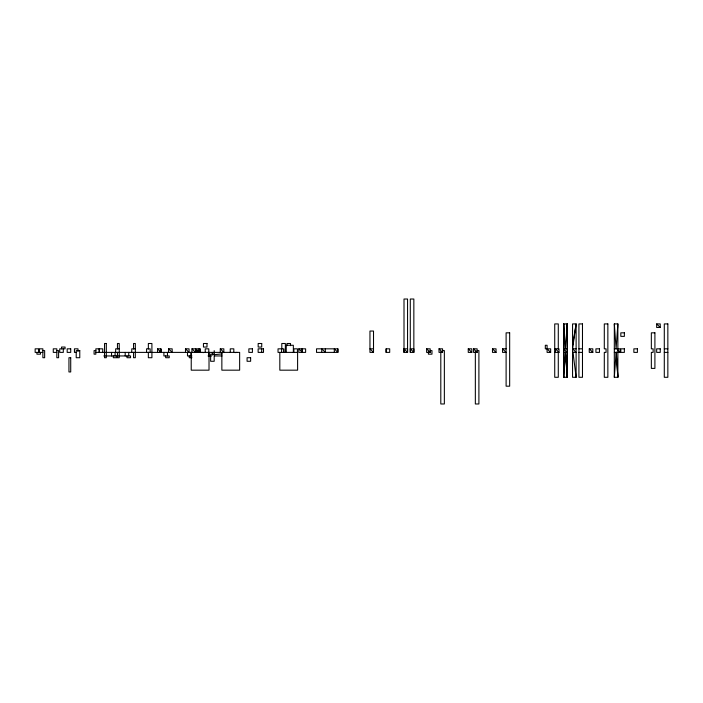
<?xml version="1.0" encoding="UTF-8"?>
<svg xmlns="http://www.w3.org/2000/svg" width="703" height="703" viewBox="0 0 703 703"><rect width="100%" height="100%" fill="white"/><g stroke="black" fill="none" stroke-linecap="round" stroke-linejoin="round"><path stroke-width="1.05" d="M337.862 348.829L337.862 352.388L316.517 352.388L316.517 348.829L337.862 348.829L337.862 352.388L334.303 348.829L334.303 352.388M386.14 352.388L386.14 348.829L389.699 348.829L389.699 352.388L386.14 352.388L386.14 348.829M404.005 352.388L404.005 348.829L407.555 348.829L407.555 352.388L404.005 352.388L404.005 299.021L407.555 299.021L407.555 352.388L404.005 348.829M410.288 352.388L410.288 348.829L413.847 348.829L413.847 352.388L410.288 352.388L410.288 299.021L413.847 299.021L413.847 352.388L410.288 348.829M566.987 327.211L567.189 323.925L567.189 377.291L565.414 352.388L563.63 377.291L567.391 377.291L567.391 323.925L563.63 323.925L563.63 377.291M617.603 328.31L617.875 323.925L614.317 323.925L614.317 377.291L617.875 377.291L617.875 323.925L616.1 348.829L614.317 323.925M567.189 323.925L565.414 348.829L563.63 323.925M614.317 377.291L616.1 352.388L617.875 377.291L616.303 352.115M572.558 352.388L576.117 352.388L572.558 348.829L576.117 323.925L572.558 323.925L572.558 377.291L576.117 377.291L576.117 323.925L572.558 345.278M160.671 352.388L161.119 350.612L160.671 348.829M161.119 349.901L159.344 352.388L161.119 350.612M191.954 352.388L191.954 348.829L195.513 352.388L196.937 350.964M214.503 354.655L222.051 353.899M234.987 352.607L237.139 352.388M656.672 323.925L660.231 323.925L660.231 327.484L656.672 327.484L656.672 323.925L660.231 327.484M119.229 348.829L115.67 348.829L115.67 352.388M135.319 348.829L131.769 348.829L131.769 352.388M157.56 348.829L161.119 348.829L161.119 352.388L157.56 348.829L157.56 352.388M168.606 348.829L172.165 348.829L172.165 352.388L168.606 348.829L168.606 352.388M185.487 348.829L189.045 348.829L189.045 352.388L185.487 348.829L185.487 352.388M191.954 348.829L200.434 348.829L200.434 352.388L198.299 350.252M220.276 348.829L223.835 348.829L223.835 352.388L220.276 348.829L220.276 352.388M298.801 348.829L305.62 348.829L305.62 352.388L298.801 352.388L298.801 348.829L302.36 352.388L302.36 348.829M373.513 348.829L369.954 348.829L373.513 352.388L373.513 331.043L369.954 331.043L369.954 352.388L373.513 352.388M426.624 348.829L430.183 348.829L430.183 352.388L426.624 352.388L426.624 348.829L430.183 352.388M439.015 348.829L442.574 348.829L442.574 352.388L439.015 352.388L439.015 348.829L442.574 352.388M468.251 348.829L471.81 348.829L471.81 352.388L468.251 352.388L468.251 348.829L471.81 352.388M473.567 348.829L477.126 348.829L477.126 352.388L473.567 352.388L473.567 348.829L477.126 352.388M492.478 348.829L496.037 348.829L496.037 352.388L492.478 352.388L492.478 348.829L496.037 352.388M502.548 348.829L506.107 352.388L502.548 352.388L502.548 348.829L506.107 348.829M554.729 348.829L558.99 348.829L558.99 352.388L554.729 352.388M567.189 348.829L563.63 348.829L567.189 352.388L563.63 352.388M572.558 348.829L576.117 348.829M578.92 348.829L582.479 348.829M589.255 348.829L592.814 348.829L592.814 352.388L589.255 352.388L589.255 348.829L592.814 352.388M614.317 348.829L620.178 348.829L620.178 352.388L614.317 352.388M664.291 348.829L667.85 348.829M42.865 350.612L44.649 350.612L44.649 357.722L42.865 357.722L42.865 348.829L39.306 348.829L39.306 352.388M56.829 350.612L58.604 350.612L58.604 357.722L56.829 357.722L56.829 348.829L53.27 348.829L53.27 352.388L56.829 352.388M95.854 350.612L94.079 350.612L94.079 354.171L95.854 354.171L95.854 348.829L102.752 348.829L102.752 352.388M430.183 350.612L431.967 350.612L431.967 354.171L428.408 354.171L428.408 351.5M442.574 350.612L444.358 350.612L444.358 403.979L440.799 403.979L440.799 351.702M477.126 350.612L478.901 350.612L478.901 403.979L475.342 403.979L475.342 351.702M42.865 352.388L35.15 352.388L35.15 348.829L38.709 348.829L38.709 352.388M76.214 352.388L74.439 352.388L74.439 348.829L77.998 348.829L77.998 351.5M95.854 352.388L239.644 352.388L239.644 370.173L221.858 370.173L221.858 352.388M550.651 352.388L547.092 352.388L547.092 345.278L545.317 345.278L545.317 348.829L550.651 348.829L550.651 352.388L547.092 348.829M578.92 352.388L582.479 352.388M664.291 352.388L667.85 352.388M214.195 354.171L210.636 354.171L210.636 361.28L214.195 361.28L214.195 350.612M103.789 355.946L130.53 355.946L130.53 357.722L126.971 357.722L126.971 355.946M191.937 355.946L187.49 355.946L187.49 352.388M208.035 355.946L211.533 355.946M214.503 355.946L222.051 355.946M191.937 357.722L189.265 357.722L189.265 355.946M201.568 352.388L203.721 352.607M617.331 349.54L620.178 352.388M558.99 352.388L555.432 348.829L555.432 352.388M572.954 351.992L576.117 377.291M565.616 352.115L567.189 377.291M563.832 323.925L563.832 377.291M558.287 348.978L558.287 323.925L554.729 323.925L554.729 377.291L558.287 377.291L558.287 352.247M325.322 348.829L325.322 352.388L321.763 348.829L321.763 352.388M302.062 348.829L302.062 352.388M297.439 352.388L297.439 348.829L293.88 348.829L293.88 352.388M293.344 352.388L293.344 345.278L286.235 345.278L286.235 352.388M290.515 345.683L290.515 343.495L286.956 343.495L286.956 345.683M285.356 352.256L285.356 343.495L281.798 343.495L281.798 348.969M285.181 348.829L285.181 352.388M283.573 352.388L283.573 348.829L278.036 348.829L278.036 352.388L297.606 352.388L297.606 370.173L279.82 370.173L279.82 352.388M281.595 348.829L281.595 352.388M261.692 348.829L261.692 352.388M233.809 352.388L233.809 348.829L230.25 348.829L230.25 352.388M212.42 352.388L212.42 355.059M209.019 352.388L209.019 370.173L191.234 370.173L191.234 352.388M208.861 355.946L208.782 348.829L205.223 348.829L205.223 352.388M199.072 348.829L199.072 352.388L195.513 348.829L195.513 352.388M196.875 349.725L196.875 352.388M191.049 352.388L191.049 355.946M167.455 352.388L167.455 355.946M165.68 355.946L165.68 357.722L169.23 357.722L169.23 355.946L163.896 355.946L163.896 352.388M150.134 352.388L150.134 348.829L146.576 348.829L146.576 352.388M148.351 348.969L148.351 343.495L151.91 343.495L151.91 357.722L148.351 357.722L148.351 352.256M133.544 348.969L133.544 343.495L135.319 343.495L135.319 357.722L133.544 357.722L133.544 352.256M128.754 352.388L128.754 355.946M125.196 352.388L125.196 355.946M117.454 348.969L117.454 343.495L119.229 343.495L119.229 357.722L117.454 357.722L117.454 352.256M116.874 355.946L116.874 357.722L113.315 357.722L113.315 355.946M115.099 352.388L115.099 355.946M111.54 352.388L111.54 355.946M99.202 348.829L99.202 352.388M63.296 348.829L63.296 352.388L59.737 352.388L59.737 348.829L65.08 348.829L65.08 347.054L61.521 347.054L61.521 348.829M40.484 352.388L40.484 354.171L36.925 354.171L36.925 352.388M99.413 348.829L99.413 352.388L99.413 348.829M582.479 323.925L578.92 323.925L578.92 377.291L582.479 377.291L582.479 323.925M607.858 323.925L604.299 323.925L604.299 348.829L606.074 348.829L606.074 352.388L604.299 352.388L604.299 377.291L607.858 377.291L607.858 323.925M667.85 323.925L664.291 323.925L664.291 377.291L667.85 377.291L667.85 323.925M509.666 332.827L506.107 332.827L506.107 386.184L509.666 386.184L509.666 332.827M624.369 332.827L620.819 332.827L620.819 336.377L624.369 336.377L624.369 332.827M654.906 332.827L651.347 332.827L651.347 348.829L653.131 348.829L653.131 352.388L651.347 352.388L651.347 368.398L654.906 368.398L654.906 332.827M106.311 343.495L104.536 343.495L104.536 357.722L106.311 357.722L106.311 343.495M206.998 343.495L203.448 343.495L203.448 347.054L206.998 347.054L206.998 343.495M261.727 343.495L258.168 343.495L258.168 347.054L261.727 347.054L261.727 343.495M70.722 348.829L67.172 348.829L67.172 352.388L70.722 352.388L70.722 348.829M252.421 348.829L248.862 348.829L248.862 352.388L252.421 352.388L252.421 348.829M263.502 348.829L258.133 348.829L258.133 352.388L263.502 352.388L263.502 348.829M599.474 348.829L595.916 348.829L595.916 352.388L599.474 352.388L599.474 348.829M624.369 348.829L620.819 348.829L620.819 352.388L624.369 352.388L624.369 348.829M637.41 348.829L633.86 348.829L633.86 352.388L637.41 352.388L637.41 348.829M660.231 348.829L656.672 348.829L656.672 352.388L660.231 352.388L660.231 348.829M79.773 350.612L76.214 350.612L76.214 357.722L79.773 357.722L79.773 350.612M70.722 357.722L68.947 357.722L68.947 371.957L70.722 371.957L70.722 357.722M250.637 357.722L247.078 357.722L247.078 361.28L250.637 361.28L250.637 357.722"/></g></svg>
